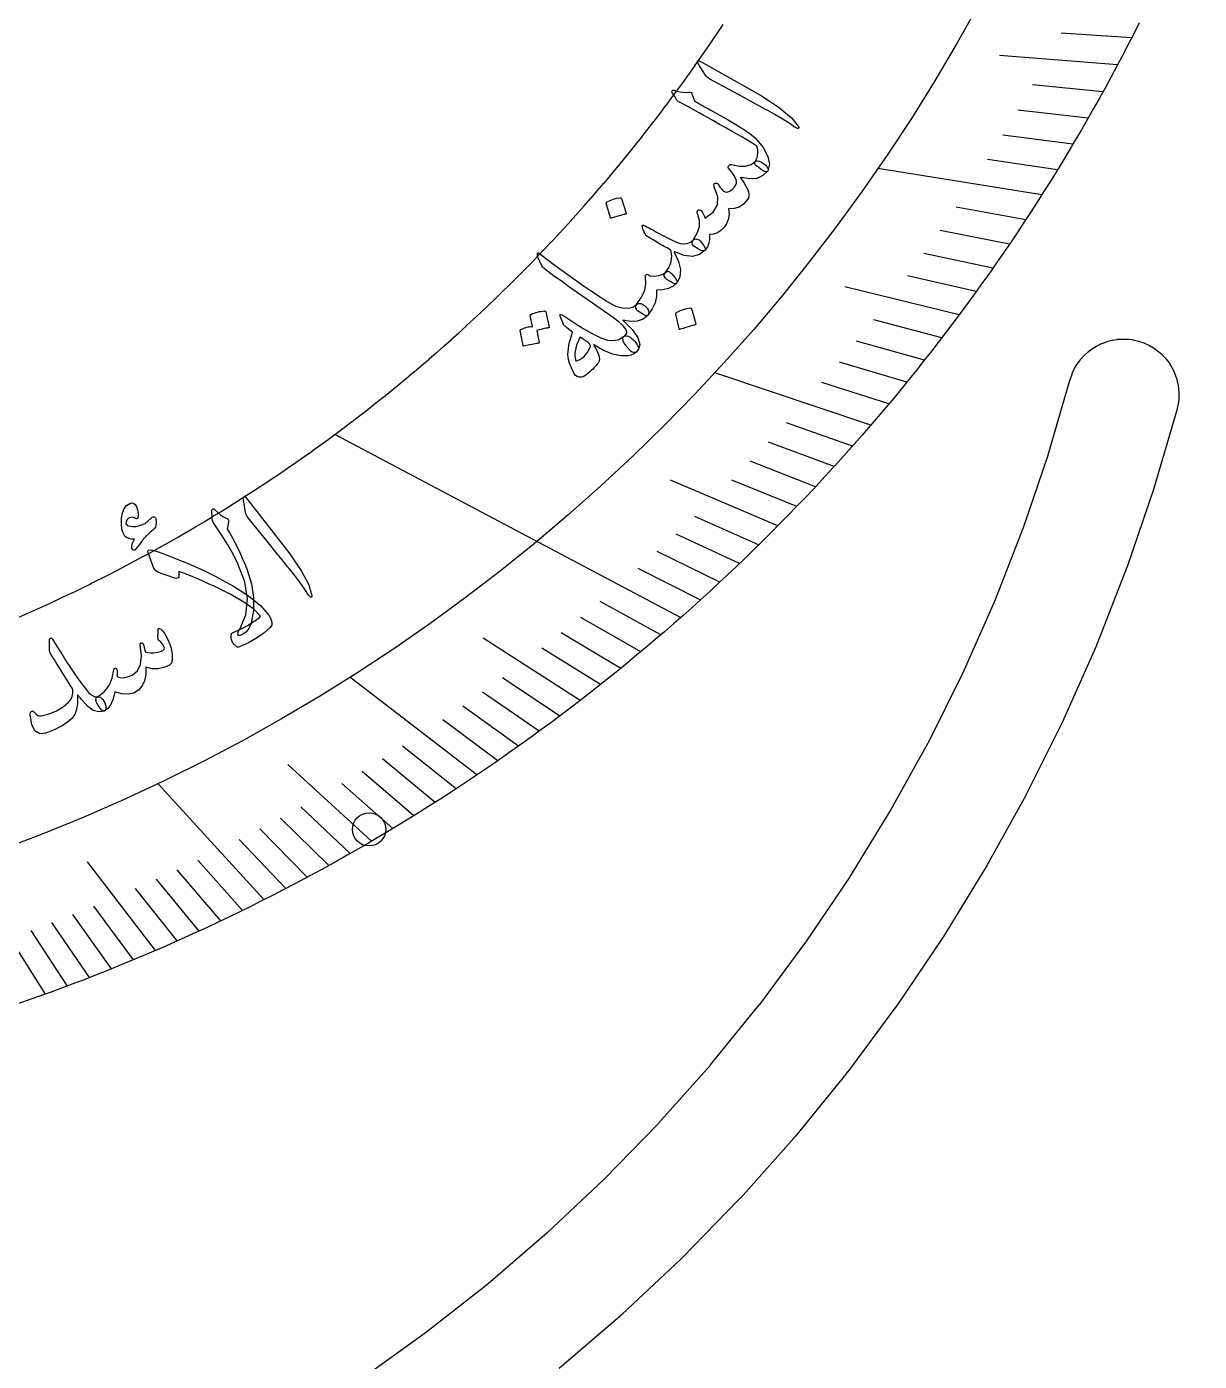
# Model space of a CAD drawing. Header units: millimetres. Extents: x -50 to 50, y -50 to 50.
# Drawn here: x 11.8 to 32.95, y -25.89 to -1.83 of the extents above; entities that cross this region are included whole.
import ezdxf

# ---------------------------------------------------------------- set-up
doc = ezdxf.new("R2010")
doc.units = ezdxf.units.MM
for name, color, linetype in [('CUT_INNER', 6, 'Continuous'), ('ENGRAVE', 7, 'Continuous'), ('ENGRAVE_FINE', 8, 'Continuous'), ('TEXT', 5, 'Continuous')]:
    doc.layers.add(name, color=color, linetype=linetype)

msp = doc.modelspace()

# ---------------------------------------------------------------- linework, layer by layer
at = {"layer": 'CUT_INNER'}
for points in [[(31.8674, -1.7663), (31.7684, -1.9616), (31.6682, -2.1562), (31.5668, -2.3502), (31.4642, -2.5436), (31.3604, -2.7363), (31.2555, -2.9284), (31.1493, -3.1199), (31.042, -3.3107), (30.9335, -3.5008), (30.8239, -3.6903), (30.7131, -3.8791), (30.6011, -4.0672), (30.488, -4.2546), (30.3737, -4.4413), (30.2583, -4.6273), (30.1418, -4.8127), (30.0241, -4.9972), (29.9053, -5.1811), (29.7854, -5.3642), (29.6643, -5.5466), (29.5421, -5.7283), (29.4189, -5.9092), (29.2945, -6.0893), (29.169, -6.2686), (29.0424, -6.4472), (28.9147, -6.6251), (28.7859, -6.8021), (28.6561, -6.9783), (28.5251, -7.1537), (28.3931, -7.3284), (28.26, -7.5022), (28.1259, -7.6752), (27.9907, -7.8473), (27.8544, -8.0187), (27.7171, -8.1891), (27.5788, -8.3588), (27.4394, -8.5276), (27.299, -8.6955), (27.1575, -8.8626), (27.015, -9.0288), (26.8715, -9.1941), (26.727, -9.3586), (26.5815, -9.5221), (26.435, -9.6848), (26.2875, -9.8465), (26.139, -10.0074), (25.9896, -10.1673), (25.8391, -10.3263), (25.6877, -10.4844), (25.5353, -10.6415), (25.3819, -10.7977), (25.2276, -10.953), (25.0723, -11.1073), (24.9161, -11.2607), (24.759, -11.4131), (24.6009, -11.5645), (24.4419, -11.715), (24.282, -11.8645), (24.1212, -12.013), (23.9594, -12.1605), (23.7968, -12.307), (23.6332, -12.4525), (23.4688, -12.597), (23.3035, -12.7405), (23.1373, -12.883), (22.9702, -13.0244), (22.8023, -13.1649), (22.6335, -13.3043), (22.4639, -13.4426), (22.2934, -13.5799), (22.122, -13.7162), (21.9499, -13.8514), (21.7769, -13.9856), (21.6031, -14.1187), (21.4285, -14.2507), (21.2531, -14.3816), (21.0768, -14.5115), (20.8998, -14.6403), (20.722, -14.768), (20.5434, -14.8946), (20.3641, -15.0201), (20.1839, -15.1445), (20.0031, -15.2678), (19.8214, -15.3899), (19.639, -15.511), (19.4559, -15.631), (19.2721, -15.7498), (19.0875, -15.8675), (18.9022, -15.984), (18.7162, -16.0994), (18.5294, -16.2137), (18.342, -16.3268), (18.1539, -16.4388), (17.9651, -16.5496), (17.7757, -16.6592), (17.5855, -16.7677), (17.3947, -16.875), (17.2033, -16.9812), (17.0112, -17.0862), (16.8184, -17.1899), (16.6251, -17.2926), (16.4311, -17.394), (16.2365, -17.4942), (16.0412, -17.5932), (15.8454, -17.691), (15.649, -17.7877), (15.4519, -17.8831), (15.2543, -17.9773), (15.0562, -18.0703), (14.8574, -18.1621), (14.6581, -18.2526), (14.4583, -18.3419), (14.2579, -18.43), (14.0569, -18.5169), (13.8555, -18.6025), (13.6535, -18.6869), (13.451, -18.7701), (13.248, -18.852), (13.0445, -18.9327), (12.8405, -19.0121), (12.636, -19.0902), (12.4311, -19.1671), (12.2256, -19.2428), (12.0198, -19.3172), (11.8134, -19.3903), (11.6066, -19.4622)], [(11.6629, -12.4776), (11.8254, -12.4061), (11.8268, -12.4055), (11.9889, -12.3331), (11.9903, -12.3324), (12.152, -12.259), (12.1533, -12.2584), (12.3145, -12.1839), (12.3159, -12.1833), (12.4766, -12.1079), (12.478, -12.1072), (12.6383, -12.0308), (12.6397, -12.0302), (12.7994, -11.9528), (12.8008, -11.9521), (12.9601, -11.8738), (12.9615, -11.8731), (13.1203, -11.7938), (13.1217, -11.7931), (13.28, -11.7128), (13.2814, -11.7121), (13.4392, -11.6308), (13.4406, -11.6301), (13.5979, -11.5478), (13.5993, -11.5471), (13.7561, -11.4639), (13.7574, -11.4632), (13.9137, -11.379), (13.9151, -11.3783), (14.0709, -11.2932), (14.0722, -11.2924), (14.2275, -11.2063), (14.2288, -11.2056), (14.3836, -11.1186), (14.3849, -11.1178), (14.5391, -11.0298), (14.5404, -11.0291), (14.6941, -10.9401), (14.6954, -10.9394), (14.8485, -10.8495), (14.8498, -10.8487), (15.0024, -10.7579), (15.0037, -10.7571), (15.1557, -10.6654), (15.157, -10.6646), (15.3084, -10.5719), (15.3097, -10.5711), (15.4606, -10.4775), (15.4619, -10.4767), (15.6122, -10.3822), (15.6135, -10.3814), (15.7632, -10.286), (15.7645, -10.2851), (15.9136, -10.1888), (15.9148, -10.1879), (16.0634, -10.0907), (16.0646, -10.0898), (16.2126, -9.9916), (16.2138, -9.9908), (16.3611, -9.8917), (16.3624, -9.8909), (16.5091, -9.7909), (16.5104, -9.79), (16.6564, -9.6891), (16.6577, -9.6882), (16.8032, -9.5865), (16.8044, -9.5856), (16.9493, -9.4829), (16.9505, -9.482), (17.0947, -9.3785), (17.0959, -9.3776), (17.2395, -9.2731), (17.2407, -9.2722), (17.3837, -9.1669), (17.3849, -9.166), (17.5272, -9.0598), (17.5284, -9.0589), (17.67, -8.9518), (17.6712, -8.9509), (17.8122, -8.843), (17.8134, -8.842), (17.9537, -8.7332), (17.9549, -8.7323), (18.0945, -8.6226), (18.0957, -8.6217), (18.2347, -8.5112), (18.2359, -8.5102), (18.3741, -8.3989), (18.3753, -8.3979), (18.5129, -8.2857), (18.5141, -8.2847), (18.651, -8.1717), (18.6521, -8.1707), (18.7883, -8.0568), (18.7895, -8.0558), (18.925, -7.9411), (18.9262, -7.9401), (19.0609, -7.8246), (19.0621, -7.8236), (19.1962, -7.7072), (19.1973, -7.7062), (19.3307, -7.589), (19.3318, -7.588), (19.4645, -7.47), (19.4656, -7.469), (19.5975, -7.3501), (19.5987, -7.3491), (19.7298, -7.2295), (19.731, -7.2284), (19.8614, -7.108), (19.8625, -7.107), (19.9922, -6.9857), (19.9933, -6.9847), (20.1223, -6.8627), (20.1234, -6.8616), (20.2516, -6.7388), (20.2527, -6.7377), (20.3801, -6.6142), (20.3812, -6.6131), (20.5079, -6.4887), (20.509, -6.4876), (20.6349, -6.3625), (20.636, -6.3614), (20.7612, -6.2355), (20.7622, -6.2344), (20.8866, -6.1077), (20.8877, -6.1066), (21.0113, -5.9792), (21.0123, -5.9781), (21.1352, -5.8499), (21.1362, -5.8488), (21.2582, -5.7198), (21.2593, -5.7187), (21.3805, -5.589), (21.3815, -5.5879), (21.502, -5.4574), (21.503, -5.4563), (21.6226, -5.3251), (21.6237, -5.324), (21.7425, -5.1921), (21.7435, -5.1909), (21.8615, -5.0583), (21.8625, -5.0572), (21.9797, -4.9238), (21.9807, -4.9226), (22.0971, -4.7886), (22.0981, -4.7874), (22.2136, -4.6526), (22.2146, -4.6515), (22.3294, -4.516), (22.3303, -4.5148), (22.4442, -4.3786), (22.4452, -4.3774), (22.5583, -4.2405), (22.5592, -4.2394), (22.6714, -4.1018), (22.6724, -4.1006), (22.7838, -3.9623), (22.7847, -3.9611), (22.8952, -3.8222), (22.8962, -3.821), (23.0058, -3.6814), (23.0068, -3.6801), (23.1156, -3.5399), (23.1165, -3.5386), (23.2244, -3.3977), (23.2253, -3.3965), (23.3324, -3.2549), (23.3333, -3.2536), (23.4395, -3.1114), (23.4404, -3.1101), (23.5458, -2.9672), (23.5467, -2.966), (23.6511, -2.8224), (23.652, -2.8212), (23.7556, -2.677), (23.7564, -2.6757), (23.8591, -2.5309), (23.86, -2.5296), (23.9618, -2.3842), (23.9626, -2.3829), (24.0635, -2.2368), (24.0644, -2.2356), (24.1644, -2.0889), (24.1652, -2.0876), (24.2643, -1.9403), (24.2652, -1.939), (24.3634, -1.7911)], [(17.8769, -26.1751), (19.0116, -25.363), (19.0204, -25.3564), (20.1179, -24.4948), (20.1265, -24.4877), (21.1846, -23.5783), (21.1929, -23.5708), (22.2097, -22.6153), (22.2176, -22.6076), (23.191, -21.6079), (23.1986, -21.5998), (24.1267, -20.5579), (24.1338, -20.5495), (25.0148, -19.4675), (25.0216, -19.4587), (25.8537, -18.3387), (25.8602, -18.3296), (26.6418, -17.1738), (26.6478, -17.1645), (27.3773, -15.9751), (27.3829, -15.9655), (28.059, -14.745), (28.0642, -14.7352), (28.6855, -13.4858), (28.6902, -13.4758), (29.2554, -12.2001), (29.2597, -12.1899), (29.7678, -10.8904), (29.7716, -10.88), (30.2216, -9.5592), (30.2249, -9.5486), (30.6228, -8.1856), (30.6246, -8.1797), (30.6537, -8.0958), (30.6583, -8.0844), (30.6941, -8.0065), (30.6998, -7.9956), (30.7431, -7.9216), (30.7498, -7.9113), (30.8001, -7.8419), (30.8078, -7.8324), (30.8647, -7.7682), (30.8733, -7.7595), (30.9363, -7.7012), (30.9457, -7.6933), (31.014, -7.6415), (31.0241, -7.6346), (31.0972, -7.5897), (31.108, -7.5838), (31.1851, -7.5463), (31.1964, -7.5415), (31.2768, -7.5118), (31.2885, -7.5081), (31.3715, -7.4864), (31.3835, -7.4839), (31.4682, -7.4704), (31.4804, -7.4691), (31.566, -7.464), (31.5782, -7.4638), (31.6639, -7.4671), (31.6761, -7.4682), (31.7611, -7.4799), (31.7732, -7.4822), (31.8566, -7.5021), (31.8683, -7.5056), (31.9494, -7.5336), (31.9608, -7.5382), (32.0387, -7.574), (32.0495, -7.5797), (32.1236, -7.623), (32.1338, -7.6297), (32.2032, -7.6801), (32.2128, -7.6877), (32.277, -7.7447), (32.2857, -7.7532), (32.344, -7.8162), (32.3518, -7.8256), (32.4037, -7.8939), (32.4106, -7.904), (32.4554, -7.9771), (32.4613, -7.9879), (32.4988, -8.065), (32.5036, -8.0763), (32.5334, -8.1567), (32.5371, -8.1684), (32.5588, -8.2514), (32.5613, -8.2634), (32.5748, -8.3481), (32.5761, -8.3603), (32.5812, -8.4459), (32.5813, -8.4581), (32.578, -8.5438), (32.577, -8.5561), (32.5653, -8.641), (32.563, -8.6531), (32.5423, -8.7395), (32.5408, -8.7454), (32.1355, -10.1337), (32.1347, -10.1364), (32.1222, -10.176), (32.1213, -10.1786), (31.6544, -11.5492), (31.6535, -11.5518), (31.6392, -11.5909), (31.6382, -11.5935), (31.1109, -12.942), (31.1099, -12.9446), (31.0939, -12.9829), (31.0928, -12.9855), (30.5062, -14.3093), (30.5051, -14.3118), (30.4874, -14.3494), (30.4862, -14.3519), (29.8415, -15.6484), (29.8402, -15.6509), (29.8209, -15.6877), (29.8196, -15.6901), (29.1179, -16.9567), (29.1166, -16.9591), (29.0956, -16.995), (29.0942, -16.9974), (28.3371, -18.2316), (28.3356, -18.234), (28.3131, -18.2689), (28.3116, -18.2712), (27.5005, -19.4707), (27.4989, -19.473), (27.4749, -19.5069), (27.4733, -19.5091), (26.6097, -20.6714), (26.6081, -20.6736), (26.5826, -20.7064), (26.5808, -20.7086), (25.6666, -21.8314), (25.6648, -21.8335), (25.6379, -21.8652), (25.6361, -21.8673), (24.6729, -22.9484), (24.6711, -22.9505), (24.6428, -22.9809), (24.6408, -22.9829), (23.6307, -24.0203), (23.6288, -24.0223), (23.5991, -24.0514), (23.5971, -24.0533), (22.5419, -25.0449), (22.5399, -25.0467), (22.509, -25.0745), (22.5069, -25.0764), (21.4088, -26.0201)]]:
    msp.add_lwpolyline(points, dxfattribs=at)
at = {"layer": 'ENGRAVE'}
for points in [[(30.1083, -4.8655), (27.1549, -4.3882)], [(27.0267, -9.0153), (24.2106, -8.0759)], [(23.596, -12.4854), (17.359, -9.1852)], [(12.1415, -19.2734), (8.5799, -13.6197)], [(19.9235, -15.3215), (17.6332, -13.5603)], [(16.0868, -17.5703), (14.1677, -15.4742)]]:
    msp.add_lwpolyline(points, dxfattribs=at)
for centre, radius in [((0, 14.2735), 32.9492), ((17.979, -16.3025), 0.2997)]:
    msp.add_circle(centre, radius, dxfattribs=at)
at = {"layer": 'ENGRAVE_FINE'}
for points in [[(31.7315, -2.0336), (30.4552, -1.9518)], [(31.4748, -2.5237), (29.3456, -2.353)], [(31.2123, -3.0066), (29.9399, -2.884)], [(30.9443, -3.4821), (29.6744, -3.3392)], [(30.6708, -3.9505), (29.4038, -3.7873)], [(30.3921, -4.4116), (29.1284, -4.2282)], [(29.8196, -5.3122), (28.5638, -5.0885)], [(29.5262, -5.7518), (28.2748, -5.508)], [(29.2282, -6.1843), (27.9817, -5.9205)], [(28.9258, -6.6097), (27.6846, -6.326)], [(28.6191, -7.028), (26.5553, -6.5212)], [(28.3083, -7.4393), (27.0787, -7.1162)], [(27.9936, -7.8437), (26.7703, -7.5009)], [(27.6749, -8.2411), (26.4584, -7.8789)], [(27.3526, -8.6316), (26.1432, -8.25)], [(26.6973, -9.3922), (25.5033, -8.9721)], [(26.3645, -9.7623), (25.1788, -9.3232)], [(26.0286, -10.1257), (24.8514, -9.6678)], [(25.3475, -10.8325), (23.4123, -10.0055)], [(25.6895, -10.4824), (24.5213, -10.0057)], [(25.0026, -11.1761), (23.8533, -10.6623)], [(24.6549, -11.5131), (23.5156, -10.9811)], [(24.3045, -11.8436), (23.1756, -11.2935)], [(23.9515, -12.1677), (22.8333, -11.5996)], [(23.2382, -12.7967), (22.1424, -12.1933)], [(22.878, -13.1018), (21.7939, -12.4809)], [(21.7845, -13.9797), (20.0369, -12.8582)], [(22.5156, -13.4006), (21.4436, -12.7626)], [(22.1511, -13.6932), (21.0914, -13.0382)], [(21.416, -14.2601), (20.382, -13.5716)], [(21.0455, -14.5344), (20.0249, -13.8295)], [(20.6732, -14.8027), (19.6662, -14.0817)], [(20.2992, -15.0651), (19.3061, -14.3281)], [(19.5461, -15.5721), (18.5818, -14.8038)], [(18.0217, -16.5165), (16.5146, -15.1352)], [(19.1672, -15.8168), (18.2177, -15.0333)], [(18.7868, -16.0558), (17.8525, -15.2573)], [(18.405, -16.289), (17.486, -15.4757)], [(17.2513, -16.9547), (16.3803, -16.0986)], [(17.6372, -16.7384), (16.7499, -15.8963)], [(16.8643, -17.1654), (16.0097, -16.2955)], [(16.4761, -17.3706), (15.6382, -16.4872)], [(14.1249, -18.4877), (12.9035, -16.889)], [(15.3049, -17.9533), (14.5188, -17.0311)], [(15.6964, -17.7645), (14.8927, -16.855)], [(14.9125, -18.1368), (14.1441, -17.2022)], [(14.5192, -18.3149), (13.7687, -17.3682)], [(13.7298, -18.6552), (13.0159, -17.6852)], [(12.9372, -18.9746), (12.2607, -17.9825)], [(13.3339, -18.8175), (12.6386, -17.8363)], [(12.5397, -19.1266), (11.8823, -18.1238)]]:
    msp.add_lwpolyline(points, dxfattribs=at)
at = {"layer": 'TEXT'}
for points in [[(23.9387, -2.5397), (23.9075, -2.4829), (23.9039, -2.4525), (23.928, -2.4482), (23.9798, -2.47), (24.6513, -2.8529), (25.0636, -3.0875), (25.3794, -3.2944), (25.5978, -3.4749), (25.7186, -3.6295), (25.7251, -3.6469), (25.7265, -3.6594), (25.7228, -3.6668), (25.7139, -3.6691), (25.7032, -3.6684), (25.691, -3.6649), (25.6776, -3.6584), (25.6628, -3.649), (25.5512, -3.5711), (25.4293, -3.4937), (25.297, -3.4166), (25.1544, -3.3399), (25.1176, -3.3191), (25.0176, -3.2641), (24.8544, -3.1745), (24.6283, -3.0503), (24.1249, -2.7773), (24.0993, -2.7611), (24.0774, -2.7438), (24.0592, -2.7254), (24.0446, -2.7058)], [(23.5306, -3.1591), (23.5014, -3.1124), (23.478, -3.0756), (23.4605, -3.0488), (23.4488, -3.0318), (23.442, -3.0203), (23.4388, -3.0097), (23.4394, -3), (23.4437, -2.9911), (23.4518, -2.9835), (23.462, -2.9796), (23.4742, -2.9796), (23.4884, -2.9834), (23.5574, -3.0033), (23.6239, -3.0152), (23.6879, -3.0191), (23.7494, -3.0151), (23.7681, -3.015), (23.7838, -3.0225), (23.7965, -3.0375), (23.8061, -3.0601), (23.8457, -3.171), (23.8835, -3.1931), (23.9208, -3.2147), (23.9574, -3.2358), (23.9934, -3.2565), (24.0287, -3.2767), (24.0634, -3.2964), (24.0975, -3.3156), (24.131, -3.3344), (24.441, -3.5078), (24.6794, -3.6488), (24.8459, -3.7578), (24.9401, -3.8352), (25.0837, -4.0134), (25.1693, -4.1728), (25.1968, -4.3134), (25.1664, -4.4347), (25.1645, -4.4372), (25.1625, -4.4398), (25.1606, -4.4424), (25.1587, -4.4449), (25.1332, -4.4496), (25.0935, -4.4352), (25.0396, -4.4018), (24.9714, -4.3492), (24.9477, -4.3278), (24.9345, -4.3068), (24.9317, -4.2862), (24.9394, -4.266), (24.9746, -4.1918), (24.9911, -4.1208), (24.989, -4.053), (24.9684, -3.9884), (24.9137, -3.9517), (24.8505, -3.9114), (24.7787, -3.8675), (24.6984, -3.82), (24.61, -3.7689), (24.514, -3.7142), (24.4103, -3.656), (24.299, -3.5942), (24.1903, -3.5326), (24.0924, -3.4774), (24.0054, -3.4286), (23.9292, -3.3863), (23.864, -3.3503), (23.8102, -3.3201), (23.7675, -3.2959), (23.7361, -3.2776), (23.5743, -3.1952), (23.5595, -3.1854), (23.5473, -3.1761), (23.5377, -3.1673), (23.5306, -3.1591)], [(23.9064, -5.2243), (23.8993, -5.2059), (23.8955, -5.1891), (23.895, -5.1739), (23.8976, -5.1604), (23.9033, -5.1493), (23.9119, -5.1416), (23.9233, -5.1371), (23.9376, -5.1361), (23.9528, -5.1395), (23.9668, -5.1486), (23.9798, -5.1635), (23.9917, -5.184), (23.9965, -5.1959), (24.0017, -5.2079), (24.0074, -5.2199), (24.0134, -5.2321), (24.0195, -5.2446), (24.0252, -5.2575), (24.0305, -5.2708), (24.0355, -5.2847), (24.1818, -5.1753), (24.2596, -5.0476), (24.2686, -4.9026), (24.2087, -4.7409), (24.2012, -4.7228), (24.1968, -4.7065), (24.1953, -4.6922), (24.1969, -4.6797), (24.2022, -4.6684), (24.2101, -4.6602), (24.2207, -4.655), (24.2338, -4.6528), (24.2479, -4.6546), (24.2612, -4.6612), (24.2736, -4.6727), (24.2853, -4.689), (24.312, -4.7304), (24.3363, -4.7628), (24.358, -4.7864), (24.3773, -4.8009), (24.411, -4.8136), (24.4471, -4.8124), (24.4855, -4.7973), (24.5261, -4.7684), (24.5629, -4.7313), (24.5878, -4.6939), (24.6008, -4.6564), (24.6019, -4.6188), (24.5895, -4.5759), (24.562, -4.5225), (24.5192, -4.4585), (24.4612, -4.384), (24.4546, -4.3745), (24.4528, -4.3638), (24.456, -4.3519), (24.464, -4.3388), (24.4747, -4.3273), (24.4861, -4.3201), (24.498, -4.3174), (24.5106, -4.319), (24.6505, -4.3479), (24.769, -4.3483), (24.866, -4.32), (24.9413, -4.2634), (24.9588, -4.253), (24.9818, -4.251), (25.0103, -4.2575), (25.0441, -4.2725), (25.079, -4.2911), (25.1084, -4.3111), (25.1323, -4.3325), (25.1508, -4.3554), (25.1656, -4.3793), (25.1735, -4.4001), (25.1743, -4.4177), (25.1683, -4.4321), (25.0795, -4.5186), (24.9699, -4.5672), (24.84, -4.5779), (24.6898, -4.5505), (24.6822, -4.5488), (24.678, -4.5504), (24.6774, -4.5551), (24.6802, -4.5631), (24.7334, -4.6406), (24.7746, -4.7073), (24.804, -4.7629), (24.8214, -4.8076), (24.8282, -4.8468), (24.8272, -4.8837), (24.8186, -4.9183), (24.8024, -4.9505), (24.7314, -5.0305), (24.6507, -5.085), (24.5603, -5.1137), (24.4604, -5.1169), (24.469, -5.2077), (24.4587, -5.293), (24.4295, -5.3727), (24.3815, -5.4466), (24.3225, -5.5072), (24.2584, -5.5495), (24.1891, -5.5737), (24.1149, -5.5795), (24.116, -5.6624), (24.1038, -5.7372), (24.0784, -5.8037), (24.0397, -5.8619), (24.012, -5.8744), (23.968, -5.8654), (23.9078, -5.8349), (23.8313, -5.7827), (23.812, -5.7621), (23.8042, -5.7381), (23.8078, -5.7108), (23.8229, -5.6803), (23.8974, -5.556), (23.936, -5.4384), (23.9389, -5.3278), (23.9064, -5.2243)], [(22.2559, -5.0149), (22.2554, -5.0095), (22.257, -5.004), (22.2609, -4.9983), (22.2669, -4.9926), (22.3238, -4.9645), (22.3827, -4.9424), (22.4435, -4.9264), (22.5063, -4.9163), (22.5142, -4.9168), (22.5203, -4.9193), (22.5247, -4.9238), (22.5274, -4.9303), (22.616, -5.194), (22.6168, -5.2017), (22.6134, -5.2078), (22.6057, -5.2122), (22.5937, -5.215), (22.5834, -5.2174), (22.5674, -5.2215), (22.5458, -5.2272), (22.5187, -5.2346), (22.4856, -5.2439), (22.4465, -5.2555), (22.4012, -5.2691), (22.3498, -5.2849), (22.3423, -5.2864), (22.3368, -5.2856), (22.3332, -5.2825), (22.3317, -5.2771)], [(22.9841, -5.6091), (22.974, -5.5994), (22.9626, -5.5823), (22.9497, -5.5578), (22.9354, -5.526), (22.9229, -5.4946), (22.913, -5.469), (22.9059, -5.4493), (22.9014, -5.4356), (22.9033, -5.4183), (22.9125, -5.4106), (22.9292, -5.4122), (22.9534, -5.4233), (22.9689, -5.4319), (22.9876, -5.4419), (23.0094, -5.4534), (23.0344, -5.4663), (23.0622, -5.4808), (23.0924, -5.4971), (23.1249, -5.5151), (23.1598, -5.5348), (23.3086, -5.6134), (23.4297, -5.6736), (23.5229, -5.7155), (23.5883, -5.7392), (23.6552, -5.7487), (23.7166, -5.7421), (23.7725, -5.7193), (23.8229, -5.6803), (23.8371, -5.6689), (23.8528, -5.6618), (23.8699, -5.659), (23.8885, -5.6606), (23.9095, -5.6668), (23.9292, -5.678), (23.9477, -5.6945), (23.965, -5.7161), (24.0062, -5.7697), (24.0324, -5.8119), (24.0435, -5.8426), (24.0397, -5.8619), (23.9371, -5.9415), (23.8111, -5.9732), (23.6622, -5.9569), (23.4905, -5.8925), (23.484, -5.8908), (23.4804, -5.8911), (23.4797, -5.8934), (23.482, -5.8977), (23.5583, -6.0643), (23.5918, -6.2128), (23.5825, -6.343), (23.5307, -6.4544), (23.5209, -6.4637), (23.5084, -6.4679), (23.493, -6.4669), (23.4749, -6.4607), (23.4515, -6.4489), (23.4229, -6.4329), (23.3891, -6.4128), (23.3499, -6.3886), (23.3158, -6.3605), (23.2992, -6.3309), (23.3001, -6.3), (23.3185, -6.2675), (23.3872, -6.1657), (23.4265, -6.0641), (23.4364, -5.963), (23.4169, -5.8626), (23.4099, -5.855), (23.392, -5.8433), (23.3633, -5.8273), (23.3236, -5.8072), (23.2991, -5.7947), (23.2694, -5.7786), (23.2346, -5.7589), (23.1947, -5.7354), (23.1496, -5.7085), (23.0995, -5.6785), (23.0443, -5.6454), (22.9841, -5.6091)], [(22.5968, -7.5638), (22.5687, -7.5143), (22.5546, -7.474), (22.5546, -7.4429), (22.5687, -7.421), (22.5947, -7.3975), (22.6129, -7.376), (22.6233, -7.3563), (22.6258, -7.3386), (22.6078, -7.2866), (22.5619, -7.2269), (22.4882, -7.1594), (22.3867, -7.084), (22.1428, -6.9146), (21.9262, -6.7631), (21.7369, -6.6296), (21.5748, -6.5144), (21.4394, -6.4176), (21.3307, -6.3397), (21.2485, -6.2806), (21.1928, -6.2405), (21.1574, -6.2124), (21.1294, -6.1874), (21.1088, -6.1654), (21.0958, -6.1465), (21.0239, -5.9857), (21.0145, -5.9414), (21.017, -5.917), (21.0315, -5.9124), (21.058, -5.9275), (21.336, -6.1354), (21.5839, -6.317), (21.8016, -6.4724), (21.989, -6.6018), (22.1457, -6.7058), (22.2716, -6.7849), (22.3665, -6.8393), (22.4304, -6.869), (22.5506, -6.9017), (22.6526, -6.9077), (22.7364, -6.887), (22.8017, -6.8397), (22.8226, -6.8249), (22.8486, -6.8203), (22.8796, -6.8257), (22.9158, -6.8412), (22.9455, -6.8597), (22.9709, -6.8823), (22.992, -6.909), (23.0087, -6.9398), (23.0187, -6.9695), (23.0222, -6.9947), (23.019, -7.0155), (23.0092, -7.0318), (22.9203, -7.1027), (22.8148, -7.1413), (22.6929, -7.1476), (22.5548, -7.1215), (22.7207, -7.2896), (22.8219, -7.4358), (22.858, -7.5601), (22.8291, -7.6624), (22.8143, -7.6817), (22.7989, -7.6961), (22.7828, -7.7053), (22.7662, -7.7095), (22.7457, -7.709), (22.7246, -7.7018), (22.7028, -7.6878), (22.6805, -7.6671), (22.6693, -7.654), (22.6582, -7.641), (22.6473, -7.6282), (22.6365, -7.6155), (22.6259, -7.6028), (22.6158, -7.5899), (22.6061, -7.5769), (22.5968, -7.5638)], [(23.3185, -6.2675), (23.3412, -6.2539), (23.3597, -6.2457), (23.3741, -6.2427), (23.3843, -6.2451), (23.3965, -6.2526), (23.41, -6.2634), (23.4248, -6.2775), (23.441, -6.2948), (23.4898, -6.3538), (23.521, -6.4001), (23.5346, -6.4336), (23.5307, -6.4544), (23.4645, -6.5113), (23.3803, -6.552), (23.2782, -6.5764), (23.1583, -6.5844), (23.1603, -6.6967), (23.1358, -6.8093), (23.0847, -6.9218), (23.0071, -7.0342), (22.995, -7.0429), (22.9805, -7.0455), (22.9635, -7.0421), (22.9442, -7.0326), (22.8302, -6.9615), (22.8175, -6.9535), (22.8067, -6.9418), (22.7977, -6.9264), (22.7905, -6.9072), (22.7873, -6.8899), (22.7878, -6.8733), (22.7919, -6.8573), (22.7996, -6.842), (22.8908, -6.7083), (22.9481, -6.5825), (22.9717, -6.4652), (22.9618, -6.3565), (22.9594, -6.3427), (22.9604, -6.3298), (22.9648, -6.3179), (22.9725, -6.3069), (22.9821, -6.2988), (22.992, -6.2958), (23.0021, -6.2977), (23.0125, -6.3046), (23.0216, -6.3122), (23.03, -6.3181), (23.0377, -6.3224), (23.0448, -6.325), (23.1275, -6.3277), (23.2007, -6.3189), (23.2644, -6.2988), (23.3185, -6.2675)], [(20.8849, -7.0405), (20.8849, -7.035), (20.887, -7.0296), (20.8914, -7.0243), (20.8979, -7.019), (20.9274, -7.0062), (20.9571, -6.9949), (20.9869, -6.9851), (21.0168, -6.9768), (21.0472, -6.9699), (21.0783, -6.9645), (21.1101, -6.9606), (21.1426, -6.9582), (21.1506, -6.9594), (21.1569, -6.9628), (21.1616, -6.9683), (21.1647, -6.9761), (21.228, -7.2495), (21.2273, -7.2546), (21.2231, -7.2588), (21.2152, -7.2621), (21.2038, -7.2646), (21.195, -7.2652), (21.1815, -7.2672), (21.1636, -7.2707), (21.1411, -7.2755), (21.1138, -7.2818), (21.0814, -7.2895), (21.044, -7.2985), (21.0014, -7.3088), (21.0463, -7.5235), (21.0464, -7.5313), (21.0423, -7.5371), (21.0341, -7.5409), (21.0219, -7.5427), (21.0112, -7.5442), (20.9948, -7.5469), (20.9726, -7.5508), (20.9446, -7.556), (20.9105, -7.5625), (20.8701, -7.5707), (20.8233, -7.5806), (20.7702, -7.5921), (20.7635, -7.592), (20.7587, -7.5901), (20.7558, -7.5862), (20.755, -7.5806), (20.7053, -7.3109), (20.7053, -7.3055), (20.7075, -7.3001), (20.7119, -7.2947), (20.7185, -7.2895), (20.7429, -7.2779), (20.7676, -7.2678), (20.7928, -7.2593), (20.8184, -7.2522), (20.8442, -7.2464), (20.8702, -7.2419), (20.8963, -7.2386), (20.9225, -7.2365)], [(23.5079, -7.0082), (23.5077, -7.0026), (23.5098, -6.9968), (23.5141, -6.9909), (23.5207, -6.9848), (23.5812, -6.9546), (23.6433, -6.9307), (23.7072, -6.913), (23.7727, -6.9015), (23.7807, -6.9019), (23.7869, -6.9044), (23.7912, -6.9091), (23.7936, -6.9158), (23.8692, -7.1894), (23.8696, -7.1975), (23.8657, -7.2039), (23.8575, -7.2086), (23.845, -7.2117), (23.8341, -7.2143), (23.8174, -7.2188), (23.7948, -7.2251), (23.7662, -7.2332), (23.7315, -7.2435), (23.6904, -7.2561), (23.6428, -7.271), (23.5888, -7.2883), (23.5809, -7.2899), (23.5752, -7.2891), (23.5717, -7.2859), (23.5704, -7.2804)], [(22.1597, -7.4408), (22.2792, -7.4818), (22.3874, -7.4921), (22.4839, -7.4718), (22.5687, -7.421), (22.5927, -7.4078), (22.6206, -7.4054), (22.6522, -7.4139), (22.6876, -7.4331), (22.7045, -7.4453), (22.7211, -7.4584), (22.7374, -7.4723), (22.7534, -7.4871), (22.7687, -7.5029), (22.783, -7.5198), (22.7961, -7.5379), (22.8081, -7.5572), (22.8258, -7.5909), (22.8356, -7.6193), (22.8374, -7.6423), (22.8313, -7.66), (22.7939, -7.6989), (22.7511, -7.7297), (22.7029, -7.7524), (22.6493, -7.767), (22.5189, -7.7687), (22.3712, -7.7356), (22.2062, -7.6677), (22.024, -7.5651), (22.087, -7.6711), (22.1241, -7.7586), (22.1354, -7.8273), (22.121, -7.8773), (22.1066, -7.8977), (22.0906, -7.9187), (22.073, -7.94), (22.0539, -7.9617), (22.0331, -7.984), (22.0104, -8.007), (21.9859, -8.0306), (21.9595, -8.055), (21.9094, -8.0981), (21.8685, -8.1288), (21.8367, -8.1471), (21.8142, -8.1532), (21.767, -8.1525), (21.7288, -8.1419), (21.6994, -8.1217), (21.679, -8.0917), (21.6302, -7.9836), (21.5951, -7.8973), (21.5736, -7.8326), (21.566, -7.7896), (21.5649, -7.7406), (21.5671, -7.6895), (21.5725, -7.6363), (21.5812, -7.5808), (21.5931, -7.5232), (21.6082, -7.4634), (21.6265, -7.4014), (21.6479, -7.3372), (21.5458, -7.2616), (21.534, -7.252), (21.5233, -7.243), (21.5135, -7.2348), (21.5047, -7.2272), (21.4971, -7.22), (21.4911, -7.213), (21.4865, -7.2062), (21.4835, -7.1995), (21.4227, -7.0514), (21.4176, -7.0286), (21.4273, -7.02), (21.4517, -7.0255), (21.4909, -7.0451), (21.5802, -7.1085), (21.668, -7.1677), (21.7544, -7.2228), (21.8392, -7.2738), (21.9224, -7.3209), (22.0035, -7.3645), (22.0826, -7.4044), (22.1597, -7.4408)], [(21.7857, -7.4304), (21.7746, -7.451), (21.7635, -7.4727), (21.7524, -7.4954), (21.7413, -7.5193), (21.7307, -7.5446), (21.7212, -7.5715), (21.7127, -7.6001), (21.7053, -7.6304), (21.6983, -7.6602), (21.6933, -7.6898), (21.6901, -7.7192), (21.6889, -7.7482), (21.6897, -7.7769), (21.6927, -7.8051), (21.6979, -7.8327), (21.7054, -7.8598), (21.7796, -7.8322), (21.8479, -7.7821), (21.9101, -7.7096), (21.966, -7.6145), (21.9695, -7.5946), (21.9644, -7.5727), (21.9506, -7.549), (21.9282, -7.5234)], [(15.7173, -10.3986), (15.7101, -10.3342), (15.7184, -10.3047), (15.7423, -10.3099), (15.7819, -10.3498), (16.2566, -10.9598), (16.5483, -11.3339), (16.7612, -11.6457), (16.8944, -11.8959), (16.9471, -12.0848), (16.9464, -12.1034), (16.943, -12.1154), (16.9367, -12.1208), (16.9276, -12.1197), (16.9179, -12.1149), (16.9081, -12.107), (16.8981, -12.0959), (16.888, -12.0816), (16.8146, -11.967), (16.7314, -11.8489), (16.6385, -11.7272), (16.5359, -11.6019), (16.5099, -11.5687), (16.4384, -11.4797), (16.3217, -11.3347), (16.16, -11.1336), (15.7988, -10.6892), (15.7813, -10.6645), (15.7677, -10.6401), (15.7579, -10.6161), (15.7518, -10.5925)], [(14.1127, -10.8757), (14.0829, -10.9012), (14.0554, -10.9249), (14.03, -10.9469), (14.0068, -10.9672), (13.9861, -10.9859), (13.9681, -11.003), (13.9528, -11.0186), (13.9403, -11.0327), (13.9279, -11.0477), (13.9131, -11.066), (13.896, -11.0876), (13.8764, -11.1126), (13.8544, -11.141), (13.8302, -11.1731), (13.8038, -11.2088), (13.775, -11.2481), (13.7622, -11.2622), (13.7486, -11.2694), (13.7344, -11.27), (13.7195, -11.2637), (13.6995, -11.2394), (13.6976, -11.1996), (13.7137, -11.1444), (13.7477, -11.0735), (13.6909, -11.0707), (13.6435, -11.0602), (13.6053, -11.0419), (13.5764, -11.016), (13.5416, -10.9565), (13.52, -10.8831), (13.5116, -10.796), (13.5161, -10.6952), (13.5333, -10.5975), (13.5632, -10.5201), (13.606, -10.4628), (13.6618, -10.4256), (13.6993, -10.4164), (13.7319, -10.4226), (13.7593, -10.4442), (13.7818, -10.4812), (13.7988, -10.5252), (13.8101, -10.5679), (13.8157, -10.6093), (13.8155, -10.6493), (13.8102, -10.6803), (13.7995, -10.6986), (13.7834, -10.7041), (13.7619, -10.6969), (13.7346, -10.6835), (13.708, -10.6773), (13.682, -10.6783), (13.6567, -10.6866), (13.6327, -10.6997), (13.6145, -10.7168), (13.6022, -10.7378), (13.5957, -10.7628), (13.5952, -10.789), (13.6019, -10.8094), (13.6159, -10.8242), (13.6372, -10.8332), (13.7052, -10.8451), (13.7781, -10.8413), (13.8558, -10.8216), (13.9381, -10.7861), (13.9448, -10.7821), (13.952, -10.7771), (13.9596, -10.7711), (13.9678, -10.7642), (13.9766, -10.7564), (13.9861, -10.7481), (13.9963, -10.7392), (14.0072, -10.7296), (14.0191, -10.7194), (14.0298, -10.7101), (14.0393, -10.7017), (14.0477, -10.6942), (14.0551, -10.6877), (14.0619, -10.6822), (14.068, -10.6777), (14.0734, -10.6743), (14.0846, -10.6696), (14.0952, -10.6683), (14.1053, -10.6705), (14.1148, -10.6762), (14.1224, -10.6825), (14.1281, -10.6894), (14.1321, -10.6968), (14.1344, -10.7048), (14.1376, -10.7684), (14.1351, -10.8181), (14.1268, -10.8539), (14.1127, -10.8757)], [(15.8506, -12.587), (15.8286, -12.6481), (15.7969, -12.7015), (15.7554, -12.7473), (15.7044, -12.7854), (15.672, -12.8019), (15.6466, -12.8098), (15.6282, -12.8091), (15.6168, -12.7998), (15.6121, -12.7821), (15.6153, -12.7589), (15.6264, -12.7303), (15.6453, -12.6962), (15.7571, -12.4331), (15.7886, -12.1479), (15.7404, -11.8413), (15.6137, -11.5133), (15.526, -11.3408), (15.4315, -11.1728), (15.3304, -11.0093), (15.2227, -10.8502), (15.1915, -10.8041), (15.1691, -10.766), (15.1555, -10.7359), (15.1506, -10.7138), (15.1491, -10.6816), (15.1477, -10.6531), (15.1463, -10.6282), (15.1449, -10.607), (15.1437, -10.5893), (15.1429, -10.5751), (15.1424, -10.5644), (15.1423, -10.5571), (15.1445, -10.5463), (15.1481, -10.5379), (15.1531, -10.5319), (15.1595, -10.5282), (15.1694, -10.5265), (15.1779, -10.527), (15.1852, -10.5297), (15.1912, -10.5345), (15.2537, -10.5937), (15.3078, -10.6391), (15.3535, -10.6707), (15.3908, -10.6885), (15.4183, -10.7006), (15.4362, -10.7177), (15.4444, -10.7399), (15.4429, -10.7671), (15.4188, -10.8889), (15.4669, -10.9646), (15.5139, -11.0448), (15.5599, -11.1296), (15.6049, -11.2189), (15.6491, -11.3128), (15.6927, -11.4115), (15.7356, -11.5149), (15.7779, -11.6231), (15.8561, -11.8774), (15.8945, -12.1228), (15.8928, -12.3594), (15.8506, -12.587)], [(15.5165, -12.7596), (15.6161, -12.7133), (15.7051, -12.6692), (15.7835, -12.6275), (15.8514, -12.5883), (15.9091, -12.5518), (15.9569, -12.5181), (15.9948, -12.4871), (16.0227, -12.4591), (15.9016, -12.3343), (15.7226, -12.2045), (15.4867, -12.0689), (15.1948, -11.9259), (15.0842, -11.875), (14.9822, -11.8287), (14.8885, -11.7872), (14.8033, -11.7504), (14.7265, -11.7187), (14.6581, -11.6923), (14.5982, -11.6712), (14.5467, -11.6554), (14.5468, -11.749), (14.5347, -11.767), (14.519, -11.7771), (14.4997, -11.7793), (14.4769, -11.7735), (14.1815, -11.6709), (14.1514, -11.6558), (14.1263, -11.6357), (14.1062, -11.6107), (14.0911, -11.5806), (13.9969, -11.3206), (13.9911, -11.3019), (13.9895, -11.287), (13.9923, -11.2761), (13.9993, -11.2692), (14.0478, -11.2656), (14.1402, -11.2875), (14.277, -11.3344), (14.4584, -11.4059), (14.56, -11.4472), (14.6591, -11.4886), (14.7559, -11.53), (14.8503, -11.5715), (14.9423, -11.6132), (15.0319, -11.6549), (15.1191, -11.6968), (15.2038, -11.7389), (15.5347, -11.9189), (15.8071, -12.0947), (16.0195, -12.2678), (16.1708, -12.4395), (16.2097, -12.508), (16.2271, -12.568), (16.2228, -12.6194), (16.1969, -12.6623), (16.0808, -12.7661), (15.9495, -12.8588), (15.8031, -12.9402), (15.6418, -13.0102), (15.6266, -13.0159), (15.6132, -13.0184), (15.6016, -13.0175), (15.5919, -13.0134), (15.5417, -12.9672), (15.5084, -12.9172), (15.4918, -12.8636), (15.4919, -12.8063), (15.4953, -12.7874), (15.5005, -12.7733), (15.5076, -12.7641), (15.5165, -12.7596)], [(14.178, -12.6888), (14.1818, -12.6815), (14.1896, -12.6792), (14.2013, -12.6819), (14.217, -12.6896), (14.238, -12.7056), (14.2614, -12.7319), (14.2871, -12.7685), (14.3152, -12.8154), (14.345, -12.8698), (14.3704, -12.9248), (14.3911, -12.9805), (14.4072, -13.0368), (14.4281, -13.1519), (14.4307, -13.241), (14.415, -13.3043), (14.381, -13.3414), (14.2788, -13.3872), (14.1736, -13.4088), (14.0657, -13.4063), (13.9553, -13.3797), (13.9544, -13.51), (13.9317, -13.6227), (13.8872, -13.7174), (13.821, -13.7942), (13.7367, -13.8451), (13.6369, -13.8666), (13.5216, -13.8586), (13.3913, -13.8208), (13.3615, -13.9491), (13.3201, -14.0501), (13.2672, -14.1237), (13.203, -14.1698), (13.1852, -14.1685), (13.1609, -14.1512), (13.1301, -14.1179), (13.0927, -14.0685), (13.0634, -14.0163), (13.0521, -13.9731), (13.059, -13.9387), (13.0839, -13.9133), (13.2026, -13.8217), (13.2909, -13.7094), (13.3488, -13.5767), (13.3761, -13.4239), (13.3775, -13.4155), (13.3801, -13.4088), (13.384, -13.4037), (13.389, -13.4002), (13.3961, -13.3976), (13.4031, -13.3968), (13.4101, -13.3978), (13.4171, -13.4005), (13.4271, -13.4144), (13.4334, -13.4432), (13.436, -13.4869), (13.4348, -13.5455), (13.4838, -13.5666), (13.5456, -13.5695), (13.6202, -13.5543), (13.7075, -13.5208), (13.8008, -13.4477), (13.8561, -13.332), (13.8732, -13.174), (13.852, -12.9741), (13.8507, -12.9639), (13.8514, -12.9559), (13.8541, -12.9499), (13.8587, -12.946), (13.8669, -12.9427), (13.8747, -12.9414), (13.8822, -12.942), (13.8894, -12.9445), (13.8964, -12.9497), (13.9021, -12.9556), (13.9064, -12.9623), (13.9092, -12.9696), (13.9413, -13.1014), (13.9888, -13.1138), (14.0412, -13.1192), (14.0985, -13.1176), (14.1606, -13.1089), (14.218, -13.0944), (14.2583, -13.0768), (14.2815, -13.0561), (14.2875, -13.0323), (14.2792, -13.0051), (14.2582, -12.9714), (14.2245, -12.931), (14.178, -12.8839), (14.1727, -12.8665), (14.171, -12.8282), (14.1728, -12.769), (14.178, -12.6888)], [(13.0839, -13.9133), (13.1094, -13.9136), (13.1333, -13.9215), (13.1555, -13.9372), (13.176, -13.9606), (13.1969, -13.9916), (13.2131, -14.023), (13.2247, -14.0549), (13.2316, -14.0872), (13.2333, -14.1167), (13.229, -14.1404), (13.219, -14.1581), (13.203, -14.1698), (13.1051, -14.1863), (13.0056, -14.1596), (12.9047, -14.0897), (12.8026, -13.9767), (12.7869, -13.9563), (12.7733, -13.9387), (12.7617, -13.9237), (12.7523, -13.9115), (12.745, -13.902), (12.7397, -13.8952), (12.7366, -13.8911), (12.7355, -13.8898), (12.7274, -13.8833), (12.7221, -13.8829), (12.7194, -13.8886), (12.7196, -13.9004), (12.7201, -14.0324), (12.7038, -14.1435), (12.6707, -14.2335), (12.6211, -14.3023), (12.5368, -14.3754), (12.4304, -14.444), (12.3018, -14.5078), (12.151, -14.5667), (12.0388, -14.5782), (11.9539, -14.5274), (11.8966, -14.4144), (11.8661, -14.2397), (11.8663, -14.2171), (11.8704, -14.1988), (11.8785, -14.1848), (11.8904, -14.1752), (11.9044, -14.1708), (11.9184, -14.1728), (11.9326, -14.1811), (11.9469, -14.1958), (11.9773, -14.2271), (12.0073, -14.2479), (12.0368, -14.2583), (12.0657, -14.2582), (12.2123, -14.2206), (12.3439, -14.1664), (12.4601, -14.0959), (12.5608, -14.0094), (12.5994, -13.9608), (12.6248, -13.9069), (12.6368, -13.8477), (12.6356, -13.7832), (12.6227, -13.7582), (12.5887, -13.7018), (12.5337, -13.6139), (12.4579, -13.4945), (12.4179, -13.4303), (12.3819, -13.3723), (12.35, -13.3204), (12.3221, -13.2747), (12.2983, -13.2356), (12.2785, -13.2034), (12.2627, -13.1784), (12.2508, -13.1603), (12.2349, -13.1317), (12.2237, -13.1053), (12.2173, -13.0811), (12.2156, -13.059), (12.2159, -13.0306), (12.2162, -13.0041), (12.2164, -12.9796), (12.2167, -12.957), (12.2169, -12.9363), (12.2167, -12.9178), (12.2162, -12.9014), (12.2153, -12.887), (12.2158, -12.875), (12.219, -12.8655), (12.2251, -12.8587), (12.234, -12.8544), (12.2457, -12.8539), (12.2559, -12.8567), (12.2646, -12.8626), (12.2719, -12.8718), (12.3551, -13.0106), (12.4355, -13.1414), (12.5131, -13.2641), (12.5879, -13.3788), (12.6597, -13.4856), (12.7284, -13.5846), (12.7938, -13.6757), (12.8561, -13.7589), (12.9198, -13.834), (12.9791, -13.8848), (13.0338, -13.9112), (13.0839, -13.9133)]]:
    msp.add_lwpolyline(points, close=True, dxfattribs=at)

doc.saveas('drawing.dxf')
